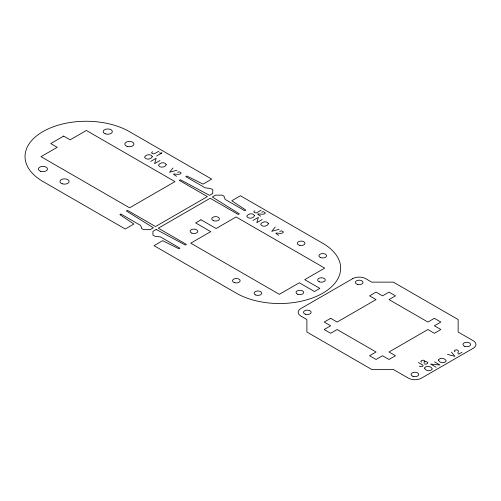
<?xml version="1.0" encoding="UTF-8"?>
<svg xmlns="http://www.w3.org/2000/svg" width="501" height="501" viewBox="0 0 501 501"><rect width="100%" height="100%" fill="white"/><g stroke="black" fill="none" stroke-linecap="round" stroke-linejoin="round"><path stroke-width="0.75" d="M173.002 168.01L169.557 172.256L176.922 170.271M275.206 227.066L271.767 231.312L279.126 229.326M152.636 151.778L151.822 152.304A1.66 0.958 0 0 0 151.653 152.661L151.991 153.356A2.455 1.415 0 0 0 152.417 153.619L153.901 153.845A1.766 1.021 0 0 0 154.346 153.757L158.88 151.202M156.556 156.018L161.961 152.899L161.065 153.162A1.672 0.964 0 0 1 160.545 153.143L159.518 152.843M150.745 161.397L156.149 158.278L154.59 163.614L159.994 160.495M254.84 210.833L254.032 211.359A1.66 0.958 0 0 0 253.863 211.723L254.201 212.411A2.455 1.415 0 0 0 254.627 212.681L256.111 212.906A1.766 1.021 0 0 0 256.556 212.812L261.09 210.257M252.955 220.453L258.353 217.334L256.8 222.676L262.198 219.557M461.897 352.322L458.691 354.176L457.883 353.149L458.49 350.788L456.461 349.698L454.351 350.518L454.338 351.214L454.977 351.79M177.479 172.3L178.863 171.887A1.703 0.983 0 0 1 179.471 171.906L181.068 172.832A1.678 0.971 0 0 1 181.099 173.158C179.759 176.352 168.399 171.392 176.552 176.296M261.622 212.199L263.012 211.779A1.703 0.983 0 0 1 263.62 211.804L265.211 212.731A1.678 0.971 0 0 1 265.242 213.057C263.908 216.25 252.542 211.284 260.702 216.194M279.683 231.362L281.074 230.942A1.703 0.983 0 0 1 281.681 230.961L283.278 231.888A1.678 0.971 0 0 1 283.303 232.214C281.969 235.407 270.609 230.447 278.763 235.357M447.537 354.376L454.902 356.361L451.457 352.109M424.14 363.832L425.718 364.146A2.079 1.202 0 0 0 426.288 364.039L426.664 363.908A3.613 2.085 0 0 0 427.196 363.62L427.885 362.755A1.566 0.908 0 0 0 427.779 362.43L426.301 361.634A1.71 0.989 0 0 0 425.7 361.59L423.902 362.185L424.867 361.321A1.447 0.833 0 0 0 424.886 361.008L423.652 360.2L422.092 360.357A3.714 2.142 0 0 0 421.541 360.657A2.756 1.591 0 0 0 421.266 360.883A2.073 1.196 0 0 0 421.097 361.108A1.854 1.071 0 0 0 420.997 361.434L421.084 361.741A1.841 1.065 0 0 0 421.335 362.029L421.573 362.192M434.536 361.885L439.934 365.004L430.691 364.102L436.089 367.22M419.425 366.131L420.64 366.663L422.161 366.5A2.455 1.415 0 0 0 422.625 366.256L422.744 366.168A1.797 1.04 0 0 0 422.982 365.874A1.603 0.927 0 0 0 423.051 365.586L423.013 365.398A1.766 1.021 0 0 0 422.857 365.141L418.435 362.524M424.504 368.06C425.318 370.984 430.415 371.792 432.138 369.193A2.806 1.616 0 0 0 432.188 368.636C430.791 366.062 426.044 365.279 424.504 368.06M438.425 360.025C439.239 362.943 444.331 363.757 446.059 361.152A2.806 1.616 0 0 0 446.109 360.601C444.713 358.027 439.966 357.244 438.425 360.025M152.329 156.638C151.196 159.418 146.167 160.207 144.626 157.402A2.68 1.547 0 0 1 144.695 156.832C146.267 154.427 151.095 153.663 152.329 156.638M166.251 164.672C165.117 167.453 160.088 168.248 158.548 165.443A2.68 1.547 0 0 1 158.617 164.867C160.182 162.462 165.011 161.698 166.251 164.672M254.539 215.693C253.406 218.474 248.377 219.269 246.83 216.463A2.68 1.547 0 0 1 246.905 215.887C248.471 213.482 253.299 212.718 254.539 215.693M268.455 223.734C267.321 226.515 262.292 227.304 260.752 224.498A2.68 1.547 0 0 1 260.827 223.922C262.392 221.517 267.221 220.753 268.455 223.734M63.683 136.084L50.72 143.568L57.202 147.307L40.994 156.663L129.584 207.815L174.962 181.619L86.372 130.467L70.165 139.823L63.683 136.084M120.941 214.052L119.864 214.672L133.911 224.028L125.263 229.02L42.942 181.494A61.116 35.283 0 0 1 42.942 131.594A61.116 35.283 0 0 1 129.371 131.594L211.698 179.12L203.055 184.111L186.848 176.001L185.765 176.628L205.216 187.856L210.614 188.476L212.775 189.722L212.775 193.467L209.537 195.34L180.366 179.746L179.283 180.366L207.376 196.586L155.517 226.527L127.423 210.307L126.346 210.934L153.356 227.773L150.112 229.646L143.63 229.646L141.47 228.4L141.47 227.147L140.393 225.281L120.941 214.052M156.168 229.445L152.924 231.318L152.924 235.057L155.085 236.309L160.489 236.929L179.934 248.158L178.857 248.784L162.65 240.674L154.007 245.665L236.334 293.191A61.116 35.283 0 0 0 322.763 293.191A61.116 35.283 0 0 0 322.763 243.292L240.436 195.766L231.794 200.751L245.841 210.107L244.757 210.733L225.312 199.504L224.229 197.632L224.229 196.386L222.068 195.139L215.587 195.139L212.349 197.012L239.359 213.852L238.276 214.478L210.188 198.258L158.329 228.199L186.416 244.413L185.339 245.039L156.168 229.445M201.001 219.776L195.603 222.895L210.727 231.631L190.737 243.167L279.333 294.319L299.316 282.777L314.446 291.507L319.845 288.388L304.721 279.658L324.704 268.116L236.115 216.971L216.131 228.512L201.001 219.776M352.704 278.644L300.844 308.578A9.168 5.292 0 0 0 300.844 316.068L306.894 319.557L306.894 332.031L371.717 369.456L393.323 369.456L408.447 378.192A9.168 5.292 0 0 0 421.416 378.192L473.27 348.251A9.168 5.292 0 0 0 473.27 340.768L458.146 332.031L458.146 319.557L393.323 282.132L371.717 282.132L365.667 278.644A9.168 5.292 0 0 0 352.704 278.644M330.66 318.31L324.178 322.055L330.66 325.794L324.178 329.539L330.66 333.284L337.142 329.539L376.038 351.996L369.556 355.735L376.038 359.48L382.52 355.735L389.001 359.48L395.483 355.735L389.001 351.996L427.898 329.539L434.38 333.284L440.861 329.539L434.38 325.794L440.861 322.055L434.38 318.31L427.898 322.055L389.001 299.598L395.483 295.859L389.001 292.114L382.52 295.859L376.038 292.114L369.556 295.859L376.038 299.598L337.142 322.055L330.66 318.31M105.191 133.78A4.584 2.649 0 0 0 112.337 131.782A4.584 2.649 0 0 0 105.761 129.208A4.584 2.649 0 0 0 105.191 133.78M127.079 146.355A4.584 2.649 0 0 0 133.955 144.069A4.584 2.649 0 0 0 127.079 141.777A4.584 2.649 0 0 0 127.079 146.355M62.256 183.786A4.584 2.649 0 0 0 69.132 181.494A4.584 2.649 0 0 0 62.256 179.201A4.584 2.649 0 0 0 62.256 183.786M40.368 171.21A4.584 2.649 0 0 0 47.514 169.206A4.584 2.649 0 0 0 40.938 166.633A4.584 2.649 0 0 0 40.368 171.21M299.247 245.202A3.82 2.204 0 0 0 304.971 243.292A3.82 2.204 0 0 0 299.247 241.382A3.82 2.204 0 0 0 299.247 245.202M320.621 257.595A3.82 2.204 0 0 0 326.571 255.923A3.82 2.204 0 0 0 321.091 253.782A3.82 2.204 0 0 0 320.621 257.595M234.424 282.627A3.82 2.204 0 0 0 240.154 280.717A3.82 2.204 0 0 0 234.424 278.806A3.82 2.204 0 0 0 234.424 282.627M255.798 295.02A3.82 2.204 0 0 0 261.747 293.348A3.82 2.204 0 0 0 256.268 291.206A3.82 2.204 0 0 0 255.798 295.02M319.325 281.794A3.82 2.204 0 0 0 325.274 280.128A3.82 2.204 0 0 0 319.795 277.986A3.82 2.204 0 0 0 319.325 281.794M297.719 294.269A3.82 2.204 0 0 0 303.669 292.603A3.82 2.204 0 0 0 298.189 290.461A3.82 2.204 0 0 0 297.719 294.269M191.839 233.14A3.82 2.204 0 0 0 197.789 231.475A3.82 2.204 0 0 0 192.309 229.333A3.82 2.204 0 0 0 191.839 233.14M213.445 220.665A3.82 2.204 0 0 0 219.4 219A3.82 2.204 0 0 0 213.921 216.858A3.82 2.204 0 0 0 213.445 220.665M357.276 284.292A3.82 2.204 0 0 0 363.006 282.382A3.82 2.204 0 0 0 357.276 280.472A3.82 2.204 0 0 0 357.276 284.292M305.416 314.233A3.82 2.204 0 0 0 311.146 312.323A3.82 2.204 0 0 0 305.416 310.413A3.82 2.204 0 0 0 305.416 314.233M413.018 376.357A3.82 2.204 0 0 0 418.748 374.447A3.82 2.204 0 0 0 413.018 372.537A3.82 2.204 0 0 0 413.018 376.357M464.878 346.416A3.82 2.204 0 0 0 470.608 344.506A3.82 2.204 0 0 0 464.878 342.596A3.82 2.204 0 0 0 464.878 346.416"/></g></svg>
